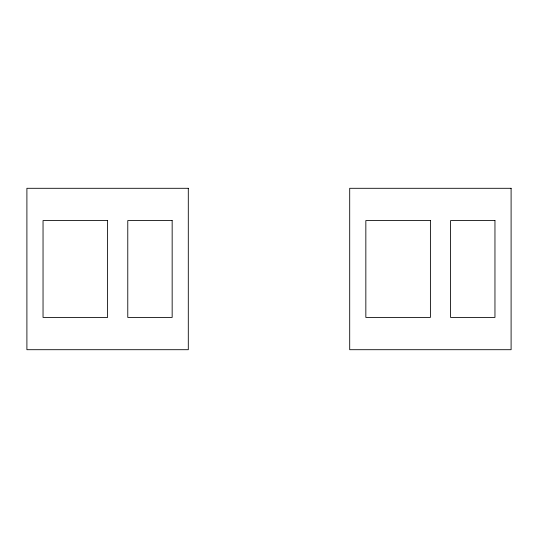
<?xml version="1.0" encoding="UTF-8"?>
<svg xmlns="http://www.w3.org/2000/svg" width="538" height="538" viewBox="0 0 538 538"><rect width="100%" height="100%" fill="white"/><g stroke="black" fill="none" stroke-linecap="round" stroke-linejoin="round"><path stroke-width="0.81" d="M188.3 188.3L26.9 188.3L26.9 349.7L188.3 349.7L188.3 188.3M511.1 188.3L349.7 188.3L349.7 349.7L511.1 349.7L511.1 188.3M107.6 220.58L43.04 220.58L43.04 317.42L107.6 317.42L107.6 220.58M172.16 220.58L127.775 220.58L127.775 317.42L172.16 317.42L172.16 220.58M430.4 220.58L365.84 220.58L365.84 317.42L430.4 317.42L430.4 220.58M494.96 220.58L450.575 220.58L450.575 317.42L494.96 317.42L494.96 220.58"/></g></svg>
